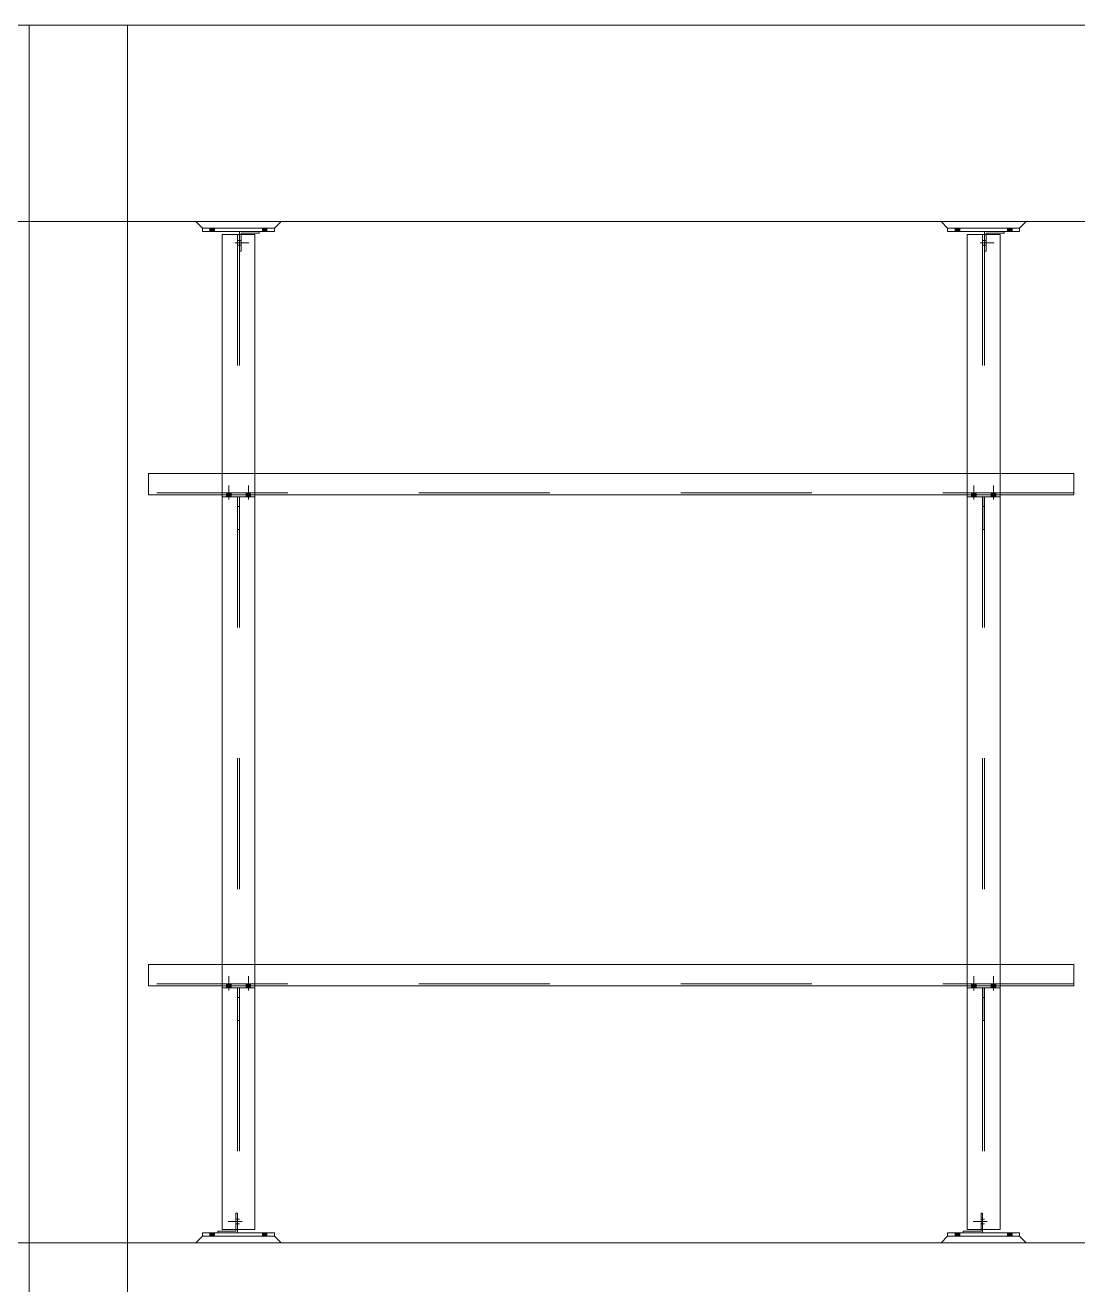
# Model space of a CAD drawing. Header units: millimetres. Extents: x 652937 to 1670132, y 1473552 to 2851037.
# Drawn here: x 663465.421 to 663468.636, y 1524533.392 to 1524537.24 of the extents above; entities that cross this region are included whole.
import ezdxf

# ---------------------------------------------------------------- set-up
doc = ezdxf.new("R2010")
doc.units = ezdxf.units.MM
for name, pattern in [('XKITLINE00', [0]), ('XKITLINE01', [4, 1, -1, 1, -1]), ('XKITLINE02', [4, 2, -2])]:
    doc.linetypes.add(name, pattern=pattern)
for name, color, linetype, lineweight in [('Bolt', 7, 'Continuous', 0), ('Part', 7, 'Continuous', 0), ('S-GRID', 7, 'Continuous', 9)]:
    doc.layers.add(name, color=color, linetype=linetype, lineweight=lineweight)

# ---------------------------------------------------------------- blocks, each defined once
blk = doc.blocks.new('*A18802950')
at = {"layer": 'S-GRID', "color": 7, "linetype": 'XKITLINE01', "lineweight": 0}
blk.add_line((-21.862873, 47.4), (90.947689, 47.4), dxfattribs=at)
blk = doc.blocks.new('*A18812951')
at = {"layer": 'S-GRID', "color": 7, "linetype": 'XKITLINE01', "lineweight": 0}
blk.add_line((-21.862873, 66), (90.947689, 66), dxfattribs=at)
blk = doc.blocks.new('*A18822952')
at = {"layer": 'Bolt', "color": 7, "linetype": 'XKITLINE02', "lineweight": 0}
for p, q in [((25.417804, 62.675), (25.632404, 62.675)), ((25.457394, 62.64), (25.487394, 62.64)), ((25.457415, 62.71), (25.487415, 62.71)), ((25.487374, 62.64), (25.512374, 62.64)), ((25.487435, 62.71), (25.512435, 62.71))]:
    blk.add_line(p, q, dxfattribs=at)
blk = doc.blocks.new('*A18832953')
at = {"layer": 'Bolt'}
for points in [[(25.107, 62.9), (25.107, 62.85), (25.037, 62.85), (25.037, 62.9)], [(25.907, 62.9), (25.907, 62.85), (25.837, 62.85), (25.837, 62.9)]]:
    blk.add_hatch(color=7, dxfattribs=at).paths.add_polyline_path(points, flags=17)
at = {"layer": 'Bolt', "color": 7, "linetype": 'XKITLINE00', "lineweight": 0}
for p, q in [((25.037, 62.9), (25.037, 62.85)), ((25.072, 62.9), (25.072, 62.85)), ((25.107, 62.9), (25.107, 62.85)), ((25.837, 62.9), (25.837, 62.85)), ((25.872, 62.9), (25.872, 62.85)), ((25.907, 62.9), (25.907, 62.85))]:
    blk.add_line(p, q, dxfattribs=at)
blk = doc.blocks.new('*A18842954')
at = {"layer": 'Part', "color": 7, "linetype": 'XKITLINE00', "lineweight": 0}
for p, q in [((25.22249, 58.825), (25.22249, 58.795)), ((25.22249, 58.795), (25.222676, 58.795)), ((25.722676, 58.795), (25.22249, 58.795)), ((25.222676, 58.825), (25.222676, 58.795)), ((25.722676, 58.795), (25.722676, 58.825))]:
    blk.add_line(p, q, dxfattribs=at)
at = {"layer": 'Part', "color": 7, "linetype": 'XKITLINE02', "lineweight": 0}
for p, q in [((25.722676, 58.825), (25.22249, 58.825)), ((25.72249, 58.825), (25.722676, 58.825)), ((25.72249, 58.825), (25.72249, 58.795)), ((25.72249, 58.795), (25.722676, 58.795))]:
    blk.add_line(p, q, dxfattribs=at)
blk = doc.blocks.new('*A18852955')
at = {"layer": 'Bolt'}
for points in [[(25.288, 58.825), (25.288, 58.855), (25.358, 58.855), (25.358, 58.825)], [(25.288, 58.795), (25.288, 58.825), (25.358, 58.825), (25.358, 58.795)], [(25.588, 58.825), (25.588, 58.855), (25.658, 58.855), (25.658, 58.825)], [(25.588, 58.795), (25.588, 58.825), (25.658, 58.825), (25.658, 58.795)]]:
    blk.add_hatch(color=7, dxfattribs=at).paths.add_polyline_path(points, flags=17)
at = {"layer": 'Bolt', "color": 7, "linetype": 'XKITLINE00', "lineweight": 0}
for p, q in [((25.323, 58.755), (25.323, 58.97)), ((25.623, 58.755), (25.623, 58.97)), ((25.288, 58.825), (25.288, 58.855)), ((25.288, 58.795), (25.288, 58.825)), ((25.358, 58.825), (25.358, 58.855)), ((25.358, 58.795), (25.358, 58.825)), ((25.588, 58.825), (25.588, 58.855)), ((25.588, 58.795), (25.588, 58.825)), ((25.658, 58.825), (25.658, 58.855)), ((25.658, 58.795), (25.658, 58.825))]:
    blk.add_line(p, q, dxfattribs=at)
blk = doc.blocks.new('*A19323002')
at = {"layer": 'Part', "color": 7, "linetype": 'XKITLINE02', "lineweight": 0}
for p, q in [((22.276849, 47.4), (22.276849, 44.4)), ((22.277314, 47.4), (22.276849, 47.4)), ((22.276849, 47.4), (22.277314, 47.4)), ((23.776849, 30.9), (23.776849, 47.4)), ((22.276849, 32.9), (22.276849, 30.9)), ((22.277314, 30.9), (22.276849, 30.9)), ((22.276849, 30.9), (22.277314, 30.9))]:
    blk.add_line(p, q, dxfattribs=at)
at = {"layer": 'Part', "color": 7, "linetype": 'XKITLINE00', "lineweight": 0}
for p, q in [((22.277314, 47.4), (23.777314, 47.4)), ((22.277314, 30.9), (22.277314, 47.4)), ((23.777314, 47.4), (23.777314, 30.9)), ((22.276849, 44.4), (22.276849, 32.9)), ((23.777314, 30.9), (22.277314, 30.9))]:
    blk.add_line(p, q, dxfattribs=at)
blk = doc.blocks.new('*A19423012')
at = {"layer": 'Part', "color": 7, "linetype": 'XKITLINE00', "lineweight": 0}
for p, q in [((36.201597, 63), (36.301628, 62.9)), ((36.301798, 62.9), (36.201829, 63)), ((37.501829, 63), (37.401798, 62.9)), ((37.401798, 62.9), (36.301628, 62.9))]:
    blk.add_line(p, q, dxfattribs=at)
at = {"layer": 'Part', "color": 7, "linetype": 'XKITLINE02', "lineweight": 0}
for p, q in [((36.201829, 63), (36.201597, 63)), ((36.201597, 63), (37.501829, 63)), ((37.401628, 62.9), (37.501597, 63)), ((37.401798, 62.9), (37.401628, 62.9))]:
    blk.add_line(p, q, dxfattribs=at)
blk = doc.blocks.new('*A19433013')
at = {"layer": 'Bolt', "color": 7, "linetype": 'XKITLINE02', "lineweight": 0}
for p, q in [((36.797113, 62.675), (37.011713, 62.675)), ((36.836702, 62.64), (36.866702, 62.64)), ((36.836724, 62.71), (36.866724, 62.71)), ((36.866683, 62.64), (36.891683, 62.64)), ((36.866743, 62.71), (36.891743, 62.71))]:
    blk.add_line(p, q, dxfattribs=at)
blk = doc.blocks.new('*A19443014')
at = {"layer": 'Part', "color": 7, "linetype": 'XKITLINE00', "lineweight": 0}
for p, q in [((36.301628, 62.85), (36.301628, 62.9)), ((37.401798, 62.9), (36.301628, 62.9)), ((37.401798, 62.85), (36.301628, 62.85)), ((36.301798, 62.85), (36.301798, 62.9)), ((37.401798, 62.85), (37.401798, 62.9))]:
    blk.add_line(p, q, dxfattribs=at)
at = {"layer": 'Part', "color": 7, "linetype": 'XKITLINE02', "lineweight": 0}
blk.add_line((37.401628, 62.85), (37.401628, 62.9), dxfattribs=at)
blk = doc.blocks.new('*A19453015')
at = {"layer": 'Part', "color": 7, "linetype": 'XKITLINE00', "lineweight": 0}
for p, q in [((36.866667, 62.85), (36.866667, 62.8)), ((36.86676, 62.85), (36.86676, 62.8)), ((36.89176, 62.825), (36.89176, 62.8)), ((37.16676, 62.825), (36.89176, 62.825)), ((37.16676, 62.825), (37.16676, 62.85))]:
    blk.add_line(p, q, dxfattribs=at)
at = {"layer": 'Part', "color": 7, "linetype": 'XKITLINE02', "lineweight": 0}
for p, q in [((37.16676, 62.85), (36.866667, 62.85)), ((36.866667, 62.8), (36.866667, 62.55)), ((36.86676, 62.8), (36.86676, 62.55)), ((36.89176, 62.825), (36.891667, 62.825)), ((36.891667, 62.825), (36.891667, 62.55)), ((36.89176, 62.825), (36.891667, 62.825)), ((36.89176, 62.8), (36.89176, 62.55)), ((37.166667, 62.85), (37.166667, 62.825)), ((36.89176, 62.55), (36.866667, 62.55))]:
    blk.add_line(p, q, dxfattribs=at)
blk = doc.blocks.new('*A19463016')
at = {"layer": 'Bolt'}
for points in [[(36.487, 62.9), (36.487, 62.85), (36.417, 62.85), (36.417, 62.9)], [(37.287, 62.9), (37.287, 62.85), (37.217, 62.85), (37.217, 62.9)]]:
    blk.add_hatch(color=7, dxfattribs=at).paths.add_polyline_path(points, flags=17)
at = {"layer": 'Bolt', "color": 7, "linetype": 'XKITLINE00', "lineweight": 0}
for p, q in [((36.417, 62.9), (36.417, 62.85)), ((36.452, 62.9), (36.452, 62.85)), ((36.487, 62.9), (36.487, 62.85)), ((37.217, 62.9), (37.217, 62.85)), ((37.252, 62.9), (37.252, 62.85)), ((37.287, 62.9), (37.287, 62.85))]:
    blk.add_line(p, q, dxfattribs=at)
blk = doc.blocks.new('*A19473017')
at = {"layer": 'Part', "color": 7, "linetype": 'XKITLINE00', "lineweight": 0}
for p, q in [((36.601798, 58.825), (36.601798, 58.795)), ((36.601798, 58.795), (36.601984, 58.795)), ((37.101984, 58.795), (36.601798, 58.795)), ((36.601984, 58.825), (36.601984, 58.795)), ((37.101984, 58.795), (37.101984, 58.825))]:
    blk.add_line(p, q, dxfattribs=at)
at = {"layer": 'Part', "color": 7, "linetype": 'XKITLINE02', "lineweight": 0}
for p, q in [((37.101984, 58.825), (36.601798, 58.825)), ((37.101798, 58.825), (37.101984, 58.825)), ((37.101798, 58.825), (37.101798, 58.795)), ((37.101798, 58.795), (37.101984, 58.795))]:
    blk.add_line(p, q, dxfattribs=at)
blk = doc.blocks.new('*A19483018')
at = {"layer": 'Bolt'}
for points in [[(36.667, 58.825), (36.667, 58.855), (36.737, 58.855), (36.737, 58.825)], [(36.667, 58.795), (36.667, 58.825), (36.737, 58.825), (36.737, 58.795)], [(36.967, 58.825), (36.967, 58.855), (37.037, 58.855), (37.037, 58.825)], [(36.967, 58.795), (36.967, 58.825), (37.037, 58.825), (37.037, 58.795)]]:
    blk.add_hatch(color=7, dxfattribs=at).paths.add_polyline_path(points, flags=17)
at = {"layer": 'Bolt', "color": 7, "linetype": 'XKITLINE00', "lineweight": 0}
for p, q in [((36.702, 58.755), (36.702, 58.97)), ((37.002, 58.755), (37.002, 58.97)), ((36.667, 58.825), (36.667, 58.855)), ((36.667, 58.795), (36.667, 58.825)), ((36.737, 58.825), (36.737, 58.855)), ((36.737, 58.795), (36.737, 58.825)), ((36.967, 58.825), (36.967, 58.855)), ((36.967, 58.795), (36.967, 58.825)), ((37.037, 58.825), (37.037, 58.855)), ((37.037, 58.795), (37.037, 58.825))]:
    blk.add_line(p, q, dxfattribs=at)
blk = doc.blocks.new('*A19513021')
at = {"layer": 'Part', "color": 7, "linetype": 'XKITLINE02', "lineweight": 0}
for p, q in [((22.276849, 66), (22.276849, 63)), ((22.277314, 66), (22.276849, 66)), ((22.276849, 66), (22.277314, 66)), ((23.776849, 47.4), (23.776849, 66)), ((22.277314, 47.4), (22.276849, 47.4)), ((22.276849, 47.4), (22.277314, 47.4))]:
    blk.add_line(p, q, dxfattribs=at)
at = {"layer": 'Part', "color": 7, "linetype": 'XKITLINE00', "lineweight": 0}
for p, q in [((22.277314, 66), (23.777314, 66)), ((22.277314, 47.4), (22.277314, 66)), ((23.777314, 66), (23.777314, 47.4)), ((22.276849, 63), (22.276849, 47.4)), ((23.777314, 47.4), (22.277314, 47.4))]:
    blk.add_line(p, q, dxfattribs=at)
blk = doc.blocks.new('*A19523022')
at = {"layer": 'Part', "color": 7, "linetype": 'XKITLINE00', "lineweight": 0}
for p, q in [((25.722482, 62.8), (25.222327, 62.8)), ((25.222339, 62.8), (25.222339, 59.15)), ((25.222482, 62.8), (25.222482, 59.15)), ((25.722482, 62.8), (25.722482, 59.15)), ((25.222339, 58.825), (25.222339, 51.65)), ((25.222482, 58.825), (25.222482, 51.65)), ((25.722482, 58.795), (25.722482, 51.65)), ((25.222339, 51.325), (25.222339, 47.6)), ((25.222482, 51.325), (25.222482, 47.6)), ((25.722482, 51.295), (25.722482, 47.6)), ((25.722482, 47.6), (25.222327, 47.6))]:
    blk.add_line(p, q, dxfattribs=at)
at = {"layer": 'Part', "color": 7, "linetype": 'XKITLINE02', "lineweight": 0}
for p, q in [((25.222327, 62.8), (25.222327, 47.6)), ((25.22247, 62.8), (25.22247, 47.6)), ((25.457339, 62.8), (25.457339, 47.6)), ((25.45747, 62.8), (25.45747, 47.6)), ((25.487339, 62.8), (25.487339, 47.6)), ((25.48747, 62.8), (25.48747, 47.6)), ((25.722327, 62.8), (25.722327, 47.6)), ((25.722339, 62.8), (25.722339, 47.6)), ((25.72247, 62.8), (25.72247, 47.6)), ((25.222339, 59.15), (25.222339, 58.825)), ((25.222482, 59.15), (25.222482, 58.825)), ((25.722482, 59.15), (25.722482, 58.795)), ((25.222339, 51.65), (25.222339, 51.325)), ((25.222482, 51.65), (25.222482, 51.325)), ((25.722482, 51.65), (25.722482, 51.295))]:
    blk.add_line(p, q, dxfattribs=at)
blk = doc.blocks.new('*A19533023')
at = {"layer": 'Part', "color": 7, "linetype": 'XKITLINE00', "lineweight": 0}
for p, q in [((24.097507, 51.65), (24.097517, 51.65)), ((24.097667, 51.65), (24.097517, 51.65)), ((24.097517, 51.65), (24.097517, 51.355)), ((38.227192, 51.65), (24.097656, 51.65)), ((24.097667, 51.65), (24.097667, 51.325)), ((38.227182, 51.65), (38.227192, 51.65)), ((38.227192, 51.65), (38.227192, 51.325)), ((24.097507, 51.355), (24.097507, 51.325)), ((24.097667, 51.325), (24.097507, 51.325)), ((24.097507, 51.325), (38.227192, 51.325)), ((24.097517, 51.355), (24.097667, 51.355)), ((24.097517, 51.355), (24.097656, 51.355))]:
    blk.add_line(p, q, dxfattribs=at)
at = {"layer": 'Part', "color": 7, "linetype": 'XKITLINE02', "lineweight": 0}
for p, q in [((24.097507, 51.65), (24.097507, 51.355)), ((24.097517, 51.65), (24.097507, 51.65)), ((24.097656, 51.355), (24.097656, 51.65)), ((38.227032, 51.325), (38.227032, 51.65)), ((38.227032, 51.65), (38.227042, 51.65)), ((38.227042, 51.65), (38.227042, 51.355)), ((38.227182, 51.355), (38.227182, 51.65)), ((38.227182, 51.355), (24.097656, 51.355)), ((38.227192, 51.325), (38.227032, 51.325)), ((38.227042, 51.355), (38.227182, 51.355))]:
    blk.add_line(p, q, dxfattribs=at)
blk = doc.blocks.new('*A19563026')
at = {"layer": 'Part', "color": 7, "linetype": 'XKITLINE00', "lineweight": 0}
for p, q in [((25.22249, 51.325), (25.22249, 51.295)), ((25.22249, 51.295), (25.222676, 51.295)), ((25.722676, 51.295), (25.22249, 51.295)), ((25.222676, 51.325), (25.222676, 51.295)), ((25.722676, 51.295), (25.722676, 51.325))]:
    blk.add_line(p, q, dxfattribs=at)
at = {"layer": 'Part', "color": 7, "linetype": 'XKITLINE02', "lineweight": 0}
for p, q in [((25.722676, 51.325), (25.22249, 51.325)), ((25.72249, 51.325), (25.722676, 51.325)), ((25.72249, 51.325), (25.72249, 51.295)), ((25.72249, 51.295), (25.722676, 51.295))]:
    blk.add_line(p, q, dxfattribs=at)
blk = doc.blocks.new('*A19573027')
at = {"layer": 'Part', "color": 7, "linetype": 'XKITLINE00', "lineweight": 0}
for p, q in [((25.45749, 51.295), (25.45749, 50.795)), ((25.457676, 51.145), (25.457676, 51.295)), ((25.487676, 51.295), (25.457676, 51.295)), ((25.487676, 51.145), (25.487676, 51.295)), ((25.457536, 50.795), (25.457676, 51.145)), ((25.457676, 51.145), (25.487676, 51.145)), ((25.487676, 51.145), (25.487536, 50.795)), ((25.45749, 50.795), (25.457536, 50.795)), ((25.487536, 50.795), (25.457536, 50.795))]:
    blk.add_line(p, q, dxfattribs=at)
at = {"layer": 'Part', "color": 7, "linetype": 'XKITLINE02', "lineweight": 0}
for p, q in [((25.457676, 51.295), (25.45749, 51.295)), ((25.457676, 51.295), (25.45749, 51.295)), ((25.48749, 50.795), (25.48749, 51.295)), ((25.457536, 50.795), (25.45749, 50.795))]:
    blk.add_line(p, q, dxfattribs=at)
blk = doc.blocks.new('*A19583028')
at = {"layer": 'Bolt'}
for points in [[(25.288, 51.325), (25.288, 51.355), (25.358, 51.355), (25.358, 51.325)], [(25.288, 51.295), (25.288, 51.325), (25.358, 51.325), (25.358, 51.295)], [(25.588, 51.325), (25.588, 51.355), (25.658, 51.355), (25.658, 51.325)], [(25.588, 51.295), (25.588, 51.325), (25.658, 51.325), (25.658, 51.295)]]:
    blk.add_hatch(color=7, dxfattribs=at).paths.add_polyline_path(points, flags=17)
at = {"layer": 'Bolt', "color": 7, "linetype": 'XKITLINE00', "lineweight": 0}
for p, q in [((25.323, 51.255), (25.323, 51.47)), ((25.623, 51.255), (25.623, 51.47)), ((25.288, 51.325), (25.288, 51.355)), ((25.288, 51.295), (25.288, 51.325)), ((25.358, 51.325), (25.358, 51.355)), ((25.358, 51.295), (25.358, 51.325)), ((25.588, 51.325), (25.588, 51.355)), ((25.588, 51.295), (25.588, 51.325)), ((25.658, 51.325), (25.658, 51.355)), ((25.658, 51.295), (25.658, 51.325))]:
    blk.add_line(p, q, dxfattribs=at)
blk = doc.blocks.new('*A19593029')
at = {"layer": 'Part', "color": 7, "linetype": 'XKITLINE00', "lineweight": 0}
for p, q in [((25.45749, 58.795), (25.45749, 58.295)), ((25.457676, 58.645), (25.457676, 58.795)), ((25.487676, 58.795), (25.457676, 58.795)), ((25.487676, 58.645), (25.487676, 58.795)), ((25.457536, 58.295), (25.457676, 58.645)), ((25.457676, 58.645), (25.487676, 58.645)), ((25.487676, 58.645), (25.487536, 58.295)), ((25.45749, 58.295), (25.457536, 58.295)), ((25.487536, 58.295), (25.457536, 58.295))]:
    blk.add_line(p, q, dxfattribs=at)
at = {"layer": 'Part', "color": 7, "linetype": 'XKITLINE02', "lineweight": 0}
for p, q in [((25.457676, 58.795), (25.45749, 58.795)), ((25.457676, 58.795), (25.45749, 58.795)), ((25.48749, 58.295), (25.48749, 58.795)), ((25.457536, 58.295), (25.45749, 58.295))]:
    blk.add_line(p, q, dxfattribs=at)
blk = doc.blocks.new('*A19803050')
at = {"layer": 'Part', "color": 7, "linetype": 'XKITLINE00', "lineweight": 0}
for p, q in [((24.097507, 59.15), (24.097517, 59.15)), ((24.097667, 59.15), (24.097517, 59.15)), ((24.097517, 59.15), (24.097517, 58.855)), ((38.227192, 59.15), (24.097656, 59.15)), ((24.097667, 59.15), (24.097667, 58.825)), ((38.227182, 59.15), (38.227192, 59.15)), ((38.227192, 59.15), (38.227192, 58.825)), ((24.097507, 58.855), (24.097507, 58.825)), ((24.097667, 58.825), (24.097507, 58.825)), ((24.097507, 58.825), (38.227192, 58.825)), ((24.097517, 58.855), (24.097667, 58.855)), ((24.097517, 58.855), (24.097656, 58.855))]:
    blk.add_line(p, q, dxfattribs=at)
at = {"layer": 'Part', "color": 7, "linetype": 'XKITLINE02', "lineweight": 0}
for p, q in [((24.097507, 59.15), (24.097507, 58.855)), ((24.097517, 59.15), (24.097507, 59.15)), ((24.097656, 58.855), (24.097656, 59.15)), ((38.227032, 58.825), (38.227032, 59.15)), ((38.227032, 59.15), (38.227042, 59.15)), ((38.227042, 59.15), (38.227042, 58.855)), ((38.227182, 58.855), (38.227182, 59.15)), ((38.227182, 58.855), (24.097656, 58.855)), ((38.227192, 58.825), (38.227032, 58.825)), ((38.227042, 58.855), (38.227182, 58.855))]:
    blk.add_line(p, q, dxfattribs=at)
blk = doc.blocks.new('*A19823052')
at = {"layer": 'Part', "color": 7, "linetype": 'XKITLINE00', "lineweight": 0}
for p, q in [((24.922319, 62.85), (24.922319, 62.9)), ((26.02249, 62.9), (24.922319, 62.9)), ((26.02249, 62.85), (24.922319, 62.85)), ((24.92249, 62.85), (24.92249, 62.9)), ((26.02249, 62.85), (26.02249, 62.9))]:
    blk.add_line(p, q, dxfattribs=at)
at = {"layer": 'Part', "color": 7, "linetype": 'XKITLINE02', "lineweight": 0}
blk.add_line((26.022319, 62.85), (26.022319, 62.9), dxfattribs=at)
blk = doc.blocks.new('*A19833053')
at = {"layer": 'Part', "color": 7, "linetype": 'XKITLINE00', "lineweight": 0}
for p, q in [((25.487358, 62.85), (25.487358, 62.8)), ((25.487451, 62.85), (25.487451, 62.8)), ((25.512451, 62.825), (25.512451, 62.8)), ((25.787451, 62.825), (25.512451, 62.825)), ((25.787451, 62.825), (25.787451, 62.85))]:
    blk.add_line(p, q, dxfattribs=at)
at = {"layer": 'Part', "color": 7, "linetype": 'XKITLINE02', "lineweight": 0}
for p, q in [((25.787451, 62.85), (25.487358, 62.85)), ((25.487358, 62.8), (25.487358, 62.55)), ((25.487451, 62.8), (25.487451, 62.55)), ((25.512451, 62.825), (25.512358, 62.825)), ((25.512358, 62.825), (25.512358, 62.55)), ((25.512451, 62.825), (25.512358, 62.825)), ((25.512451, 62.8), (25.512451, 62.55)), ((25.787358, 62.85), (25.787358, 62.825)), ((25.512451, 62.55), (25.487358, 62.55))]:
    blk.add_line(p, q, dxfattribs=at)
blk = doc.blocks.new('*A19843054')
at = {"layer": 'Part', "color": 7, "linetype": 'XKITLINE00', "lineweight": 0}
for p, q in [((24.822288, 63), (24.922319, 62.9)), ((24.92249, 62.9), (24.822521, 63)), ((26.122521, 63), (26.02249, 62.9)), ((26.02249, 62.9), (24.922319, 62.9))]:
    blk.add_line(p, q, dxfattribs=at)
at = {"layer": 'Part', "color": 7, "linetype": 'XKITLINE02', "lineweight": 0}
for p, q in [((24.822521, 63), (24.822288, 63)), ((24.822288, 63), (26.122521, 63)), ((26.022319, 62.9), (26.122288, 63)), ((26.02249, 62.9), (26.022319, 62.9))]:
    blk.add_line(p, q, dxfattribs=at)
blk = doc.blocks.new('*A21393209')
at = {"layer": 'Part', "color": 7, "linetype": 'XKITLINE00', "lineweight": 0}
blk.add_line((74.248136, 47.4), (-6.027551, 47.4), dxfattribs=at)
blk = doc.blocks.new('*A21423212')
at = {"layer": 'Part', "color": 7, "linetype": 'XKITLINE00', "lineweight": 0}
for p, q in [((74.247682, 66), (-6.027313, 66)), ((74.247682, 63), (-6.027313, 63))]:
    blk.add_line(p, q, dxfattribs=at)
blk = doc.blocks.new('*A21493219')
at = {"layer": 'Part', "color": 7, "linetype": 'XKITLINE00', "lineweight": 0}
for p, q in [((37.101791, 62.8), (36.601636, 62.8)), ((36.601648, 62.8), (36.601648, 59.15)), ((36.601791, 62.8), (36.601791, 59.15)), ((37.101791, 62.8), (37.101791, 59.15)), ((36.601648, 58.825), (36.601648, 51.65)), ((36.601791, 58.825), (36.601791, 51.65)), ((37.101791, 58.795), (37.101791, 51.65)), ((36.601648, 51.325), (36.601648, 47.6)), ((36.601791, 51.325), (36.601791, 47.6)), ((37.101791, 51.295), (37.101791, 47.6)), ((37.101791, 47.6), (36.601636, 47.6))]:
    blk.add_line(p, q, dxfattribs=at)
at = {"layer": 'Part', "color": 7, "linetype": 'XKITLINE02', "lineweight": 0}
for p, q in [((36.601636, 62.8), (36.601636, 47.6)), ((36.601778, 62.8), (36.601778, 47.6)), ((36.836648, 62.8), (36.836648, 47.6)), ((36.836778, 62.8), (36.836778, 47.6)), ((36.866648, 62.8), (36.866648, 47.6)), ((36.866778, 62.8), (36.866778, 47.6)), ((37.101636, 62.8), (37.101636, 47.6)), ((37.101648, 62.8), (37.101648, 47.6)), ((37.101778, 62.8), (37.101778, 47.6)), ((36.601648, 59.15), (36.601648, 58.825)), ((36.601791, 59.15), (36.601791, 58.825)), ((37.101791, 59.15), (37.101791, 58.795)), ((36.601648, 51.65), (36.601648, 51.325)), ((36.601791, 51.65), (36.601791, 51.325)), ((37.101791, 51.65), (37.101791, 51.295))]:
    blk.add_line(p, q, dxfattribs=at)
blk = doc.blocks.new('*A21583228')
at = {"layer": 'Part', "color": 7, "linetype": 'XKITLINE00', "lineweight": 0}
for p, q in [((36.601798, 51.325), (36.601798, 51.295)), ((36.601798, 51.295), (36.601984, 51.295)), ((37.101984, 51.295), (36.601798, 51.295)), ((36.601984, 51.325), (36.601984, 51.295)), ((37.101984, 51.295), (37.101984, 51.325))]:
    blk.add_line(p, q, dxfattribs=at)
at = {"layer": 'Part', "color": 7, "linetype": 'XKITLINE02', "lineweight": 0}
for p, q in [((37.101984, 51.325), (36.601798, 51.325)), ((37.101798, 51.325), (37.101984, 51.325)), ((37.101798, 51.325), (37.101798, 51.295)), ((37.101798, 51.295), (37.101984, 51.295))]:
    blk.add_line(p, q, dxfattribs=at)
blk = doc.blocks.new('*A21593229')
at = {"layer": 'Part', "color": 7, "linetype": 'XKITLINE00', "lineweight": 0}
for p, q in [((36.836798, 51.295), (36.836798, 50.795)), ((36.836984, 51.145), (36.836984, 51.295)), ((36.866984, 51.295), (36.836984, 51.295)), ((36.866984, 51.145), (36.866984, 51.295)), ((36.836845, 50.795), (36.836984, 51.145)), ((36.836984, 51.145), (36.866984, 51.145)), ((36.866984, 51.145), (36.866845, 50.795)), ((36.836798, 50.795), (36.836845, 50.795)), ((36.866845, 50.795), (36.836845, 50.795))]:
    blk.add_line(p, q, dxfattribs=at)
at = {"layer": 'Part', "color": 7, "linetype": 'XKITLINE02', "lineweight": 0}
for p, q in [((36.836984, 51.295), (36.836798, 51.295)), ((36.836984, 51.295), (36.836798, 51.295)), ((36.866798, 50.795), (36.866798, 51.295)), ((36.836845, 50.795), (36.836798, 50.795))]:
    blk.add_line(p, q, dxfattribs=at)
blk = doc.blocks.new('*A21603230')
at = {"layer": 'Bolt'}
for points in [[(36.667, 51.325), (36.667, 51.355), (36.737, 51.355), (36.737, 51.325)], [(36.667, 51.295), (36.667, 51.325), (36.737, 51.325), (36.737, 51.295)], [(36.967, 51.325), (36.967, 51.355), (37.037, 51.355), (37.037, 51.325)], [(36.967, 51.295), (36.967, 51.325), (37.037, 51.325), (37.037, 51.295)]]:
    blk.add_hatch(color=7, dxfattribs=at).paths.add_polyline_path(points, flags=17)
at = {"layer": 'Bolt', "color": 7, "linetype": 'XKITLINE00', "lineweight": 0}
for p, q in [((36.702, 51.255), (36.702, 51.47)), ((37.002, 51.255), (37.002, 51.47)), ((36.667, 51.325), (36.667, 51.355)), ((36.667, 51.295), (36.667, 51.325)), ((36.737, 51.325), (36.737, 51.355)), ((36.737, 51.295), (36.737, 51.325)), ((36.967, 51.325), (36.967, 51.355)), ((36.967, 51.295), (36.967, 51.325)), ((37.037, 51.325), (37.037, 51.355)), ((37.037, 51.295), (37.037, 51.325))]:
    blk.add_line(p, q, dxfattribs=at)
blk = doc.blocks.new('*A21613231')
at = {"layer": 'Part', "color": 7, "linetype": 'XKITLINE00', "lineweight": 0}
for p, q in [((36.836798, 58.795), (36.836798, 58.295)), ((36.836984, 58.645), (36.836984, 58.795)), ((36.866984, 58.795), (36.836984, 58.795)), ((36.866984, 58.645), (36.866984, 58.795)), ((36.836845, 58.295), (36.836984, 58.645)), ((36.836984, 58.645), (36.866984, 58.645)), ((36.866984, 58.645), (36.866845, 58.295)), ((36.836798, 58.295), (36.836845, 58.295)), ((36.866845, 58.295), (36.836845, 58.295))]:
    blk.add_line(p, q, dxfattribs=at)
at = {"layer": 'Part', "color": 7, "linetype": 'XKITLINE02', "lineweight": 0}
for p, q in [((36.836984, 58.795), (36.836798, 58.795)), ((36.836984, 58.795), (36.836798, 58.795)), ((36.866798, 58.295), (36.866798, 58.795)), ((36.836845, 58.295), (36.836798, 58.295))]:
    blk.add_line(p, q, dxfattribs=at)
blk = doc.blocks.new('*A22643334')
at = {"layer": 'Part', "color": 7, "linetype": 'XKITLINE00', "lineweight": 0}
for p, q in [((26.02249, 47.55), (24.922319, 47.55)), ((24.922319, 47.55), (24.922319, 47.5)), ((24.92249, 47.5), (24.92249, 47.55)), ((26.02249, 47.55), (26.02249, 47.5)), ((26.02249, 47.5), (24.922319, 47.5))]:
    blk.add_line(p, q, dxfattribs=at)
at = {"layer": 'Part', "color": 7, "linetype": 'XKITLINE02', "lineweight": 0}
blk.add_line((26.022319, 47.5), (26.022319, 47.55), dxfattribs=at)
blk = doc.blocks.new('*A22653335')
at = {"layer": 'Part', "color": 7, "linetype": 'XKITLINE02', "lineweight": 0}
for p, q in [((25.457451, 47.85), (25.432358, 47.85)), ((25.432358, 47.85), (25.432358, 47.6)), ((25.432451, 47.85), (25.432451, 47.6)), ((25.457358, 47.55), (25.457358, 47.85)), ((25.457451, 47.85), (25.457451, 47.6)), ((25.157358, 47.575), (25.157451, 47.575)), ((25.157451, 47.575), (25.157358, 47.575)), ((25.457451, 47.55), (25.157358, 47.55))]:
    blk.add_line(p, q, dxfattribs=at)
at = {"layer": 'Part', "color": 7, "linetype": 'XKITLINE00', "lineweight": 0}
for p, q in [((25.157358, 47.575), (25.157358, 47.55)), ((25.432451, 47.575), (25.157451, 47.575)), ((25.157451, 47.575), (25.157451, 47.55)), ((25.432358, 47.6), (25.432358, 47.575)), ((25.432451, 47.6), (25.432451, 47.575)), ((25.457451, 47.6), (25.457451, 47.55))]:
    blk.add_line(p, q, dxfattribs=at)
blk = doc.blocks.new('*A22663336')
at = {"layer": 'Part', "color": 7, "linetype": 'XKITLINE00', "lineweight": 0}
for p, q in [((24.922319, 47.5), (24.822288, 47.4)), ((24.822521, 47.4), (24.92249, 47.5)), ((24.92249, 47.5), (24.922319, 47.5)), ((24.922319, 47.5), (26.02249, 47.5)), ((26.02249, 47.5), (26.122521, 47.4))]:
    blk.add_line(p, q, dxfattribs=at)
at = {"layer": 'Part', "color": 7, "linetype": 'XKITLINE02', "lineweight": 0}
for p, q in [((26.122521, 47.4), (24.822288, 47.4)), ((26.022319, 47.5), (26.122288, 47.4)), ((26.122288, 47.4), (26.122521, 47.4))]:
    blk.add_line(p, q, dxfattribs=at)
blk = doc.blocks.new('*A22673337')
at = {"layer": 'Bolt', "color": 7, "linetype": 'XKITLINE02', "lineweight": 0}
for p, q in [((25.527004, 47.725), (25.312404, 47.725)), ((25.457374, 47.76), (25.432374, 47.76)), ((25.487394, 47.76), (25.457394, 47.76)), ((25.457435, 47.69), (25.432435, 47.69)), ((25.487415, 47.69), (25.457415, 47.69))]:
    blk.add_line(p, q, dxfattribs=at)
blk = doc.blocks.new('*A22683338')
at = {"layer": 'Bolt'}
for points in [[(25.107, 47.55), (25.107, 47.5), (25.037, 47.5), (25.037, 47.55)], [(25.907, 47.55), (25.907, 47.5), (25.837, 47.5), (25.837, 47.55)]]:
    blk.add_hatch(color=7, dxfattribs=at).paths.add_polyline_path(points, flags=17)
at = {"layer": 'Bolt', "color": 7, "linetype": 'XKITLINE00', "lineweight": 0}
for p, q in [((25.037, 47.5), (25.037, 47.55)), ((25.072, 47.5), (25.072, 47.55)), ((25.107, 47.5), (25.107, 47.55)), ((25.837, 47.5), (25.837, 47.55)), ((25.872, 47.5), (25.872, 47.55)), ((25.907, 47.5), (25.907, 47.55))]:
    blk.add_line(p, q, dxfattribs=at)
blk = doc.blocks.new('*A22863356')
at = {"layer": 'Part', "color": 7, "linetype": 'XKITLINE00', "lineweight": 0}
for p, q in [((36.301628, 47.5), (36.201597, 47.4)), ((36.201829, 47.4), (36.301798, 47.5)), ((36.301798, 47.5), (36.301628, 47.5)), ((36.301628, 47.5), (37.401798, 47.5)), ((37.401798, 47.5), (37.501829, 47.4))]:
    blk.add_line(p, q, dxfattribs=at)
at = {"layer": 'Part', "color": 7, "linetype": 'XKITLINE02', "lineweight": 0}
for p, q in [((37.501829, 47.4), (36.201597, 47.4)), ((37.401628, 47.5), (37.501597, 47.4)), ((37.501597, 47.4), (37.501829, 47.4))]:
    blk.add_line(p, q, dxfattribs=at)
blk = doc.blocks.new('*A22873357')
at = {"layer": 'Bolt', "color": 7, "linetype": 'XKITLINE02', "lineweight": 0}
for p, q in [((36.906313, 47.725), (36.691713, 47.725)), ((36.836683, 47.76), (36.811683, 47.76)), ((36.866702, 47.76), (36.836702, 47.76)), ((36.836743, 47.69), (36.811743, 47.69)), ((36.866724, 47.69), (36.836724, 47.69))]:
    blk.add_line(p, q, dxfattribs=at)
blk = doc.blocks.new('*A22883358')
at = {"layer": 'Part', "color": 7, "linetype": 'XKITLINE00', "lineweight": 0}
for p, q in [((37.401798, 47.55), (36.301628, 47.55)), ((36.301628, 47.55), (36.301628, 47.5)), ((36.301798, 47.5), (36.301798, 47.55)), ((37.401798, 47.55), (37.401798, 47.5)), ((37.401798, 47.5), (36.301628, 47.5))]:
    blk.add_line(p, q, dxfattribs=at)
at = {"layer": 'Part', "color": 7, "linetype": 'XKITLINE02', "lineweight": 0}
blk.add_line((37.401628, 47.5), (37.401628, 47.55), dxfattribs=at)
blk = doc.blocks.new('*A22893359')
at = {"layer": 'Part', "color": 7, "linetype": 'XKITLINE02', "lineweight": 0}
for p, q in [((36.83676, 47.85), (36.811667, 47.85)), ((36.811667, 47.85), (36.811667, 47.6)), ((36.81176, 47.85), (36.81176, 47.6)), ((36.836667, 47.55), (36.836667, 47.85)), ((36.83676, 47.85), (36.83676, 47.6)), ((36.536667, 47.575), (36.53676, 47.575)), ((36.53676, 47.575), (36.536667, 47.575)), ((36.83676, 47.55), (36.536667, 47.55))]:
    blk.add_line(p, q, dxfattribs=at)
at = {"layer": 'Part', "color": 7, "linetype": 'XKITLINE00', "lineweight": 0}
for p, q in [((36.536667, 47.575), (36.536667, 47.55)), ((36.81176, 47.575), (36.53676, 47.575)), ((36.53676, 47.575), (36.53676, 47.55)), ((36.811667, 47.6), (36.811667, 47.575)), ((36.81176, 47.6), (36.81176, 47.575)), ((36.83676, 47.6), (36.83676, 47.55))]:
    blk.add_line(p, q, dxfattribs=at)
blk = doc.blocks.new('*A22903360')
at = {"layer": 'Bolt'}
for points in [[(36.487, 47.55), (36.487, 47.5), (36.417, 47.5), (36.417, 47.55)], [(37.287, 47.55), (37.287, 47.5), (37.217, 47.5), (37.217, 47.55)]]:
    blk.add_hatch(color=7, dxfattribs=at).paths.add_polyline_path(points, flags=17)
at = {"layer": 'Bolt', "color": 7, "linetype": 'XKITLINE00', "lineweight": 0}
for p, q in [((36.417, 47.5), (36.417, 47.55)), ((36.452, 47.5), (36.452, 47.55)), ((36.487, 47.5), (36.487, 47.55)), ((37.217, 47.5), (37.217, 47.55)), ((37.252, 47.5), (37.252, 47.55)), ((37.287, 47.5), (37.287, 47.55))]:
    blk.add_line(p, q, dxfattribs=at)

msp = doc.modelspace()

# ---------------------------------------------------------------- block references
at = {"color": 7, "lineweight": 0, "xscale": 0.2, "yscale": 0.2, "zscale": 0.2}
for name in ['*A18812951', '*A21423212', '*A19513021', '*A19843054', '*A19423012', '*A19823052', '*A18832953', '*A19523022', '*A19833053', '*A19443014', '*A19463016', '*A21493219', '*A19453015', '*A18822952', '*A19433013', '*A19803050', '*A18852955', '*A19483018', '*A18842954', '*A19593029', '*A19473017', '*A21613231', '*A19533023', '*A19583028', '*A21603230', '*A19563026', '*A19573027', '*A21583228', '*A21593229', '*A18802950', '*A22653335', '*A22673337', '*A22893359', '*A22873357', '*A21393209', '*A19323002', '*A22663336', '*A22643334', '*A22683338', '*A22863356', '*A22883358', '*A22903360']:
    msp.add_blockref(name, (663460.9784, 1524524.0403), dxfattribs=at)

doc.saveas('drawing.dxf')
